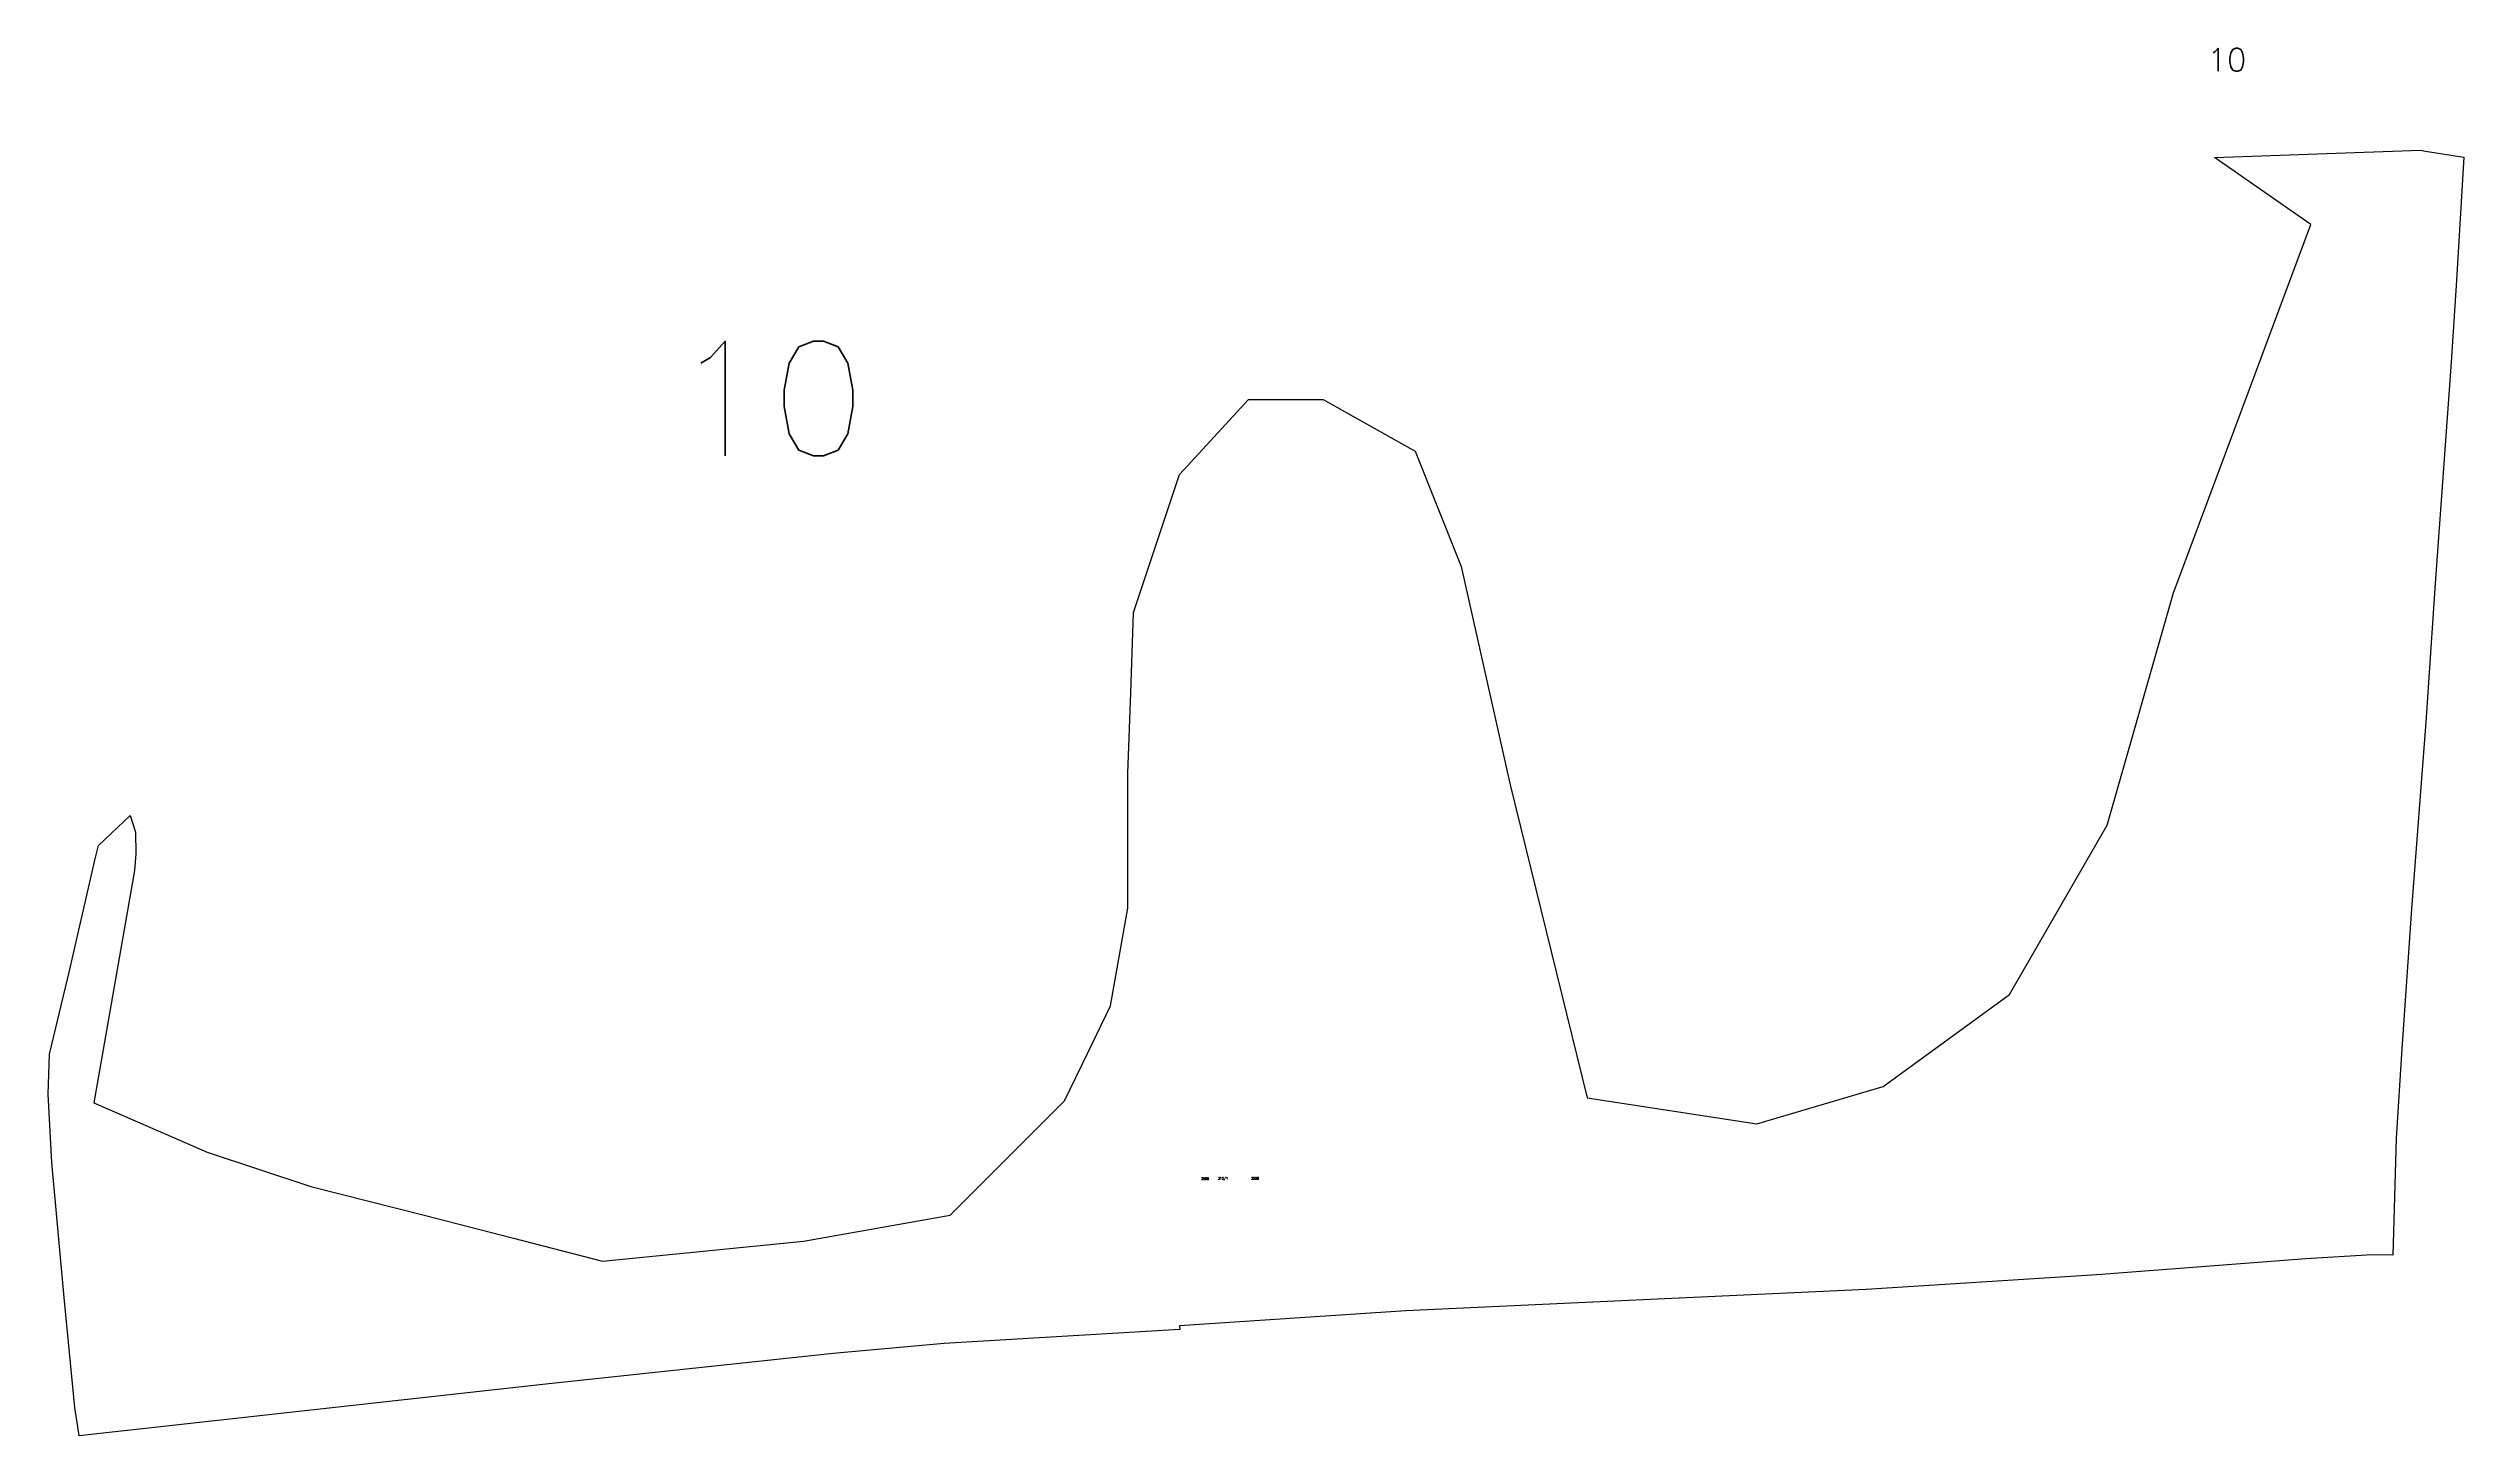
# Model space of a CAD drawing. Header units: millimetres. Extents: x 653933 to 654989, y 349039 to 349646.
import ezdxf
from ezdxf.enums import TextEntityAlignment as Align

# ---------------------------------------------------------------- set-up
doc = ezdxf.new("R2010")
doc.units = ezdxf.units.MM
doc.header["$LTSCALE"] = 5
for name, color, linetype in [('INDEX', 2, 'Continuous'), ('NR. PARCEL', 7, 'Continuous'), ('NrCadGeneral', 4, 'Continuous'), ('SECTOR', 7, 'Continuous'), ('TERENURI', 3, 'Continuous')]:
    doc.layers.add(name, color=color, linetype=linetype)
doc.styles.get("Standard").update_dxf_attribs({"font": 'simplex.shx'})

msp = doc.modelspace()

# ---------------------------------------------------------------- linework, layer by layer
at = {"layer": 'TERENURI'}
msp.add_lwpolyline([(653946.7, 349039.1), (653946.7, 349039.1), (653946.1, 349043), (653944.8, 349051.4), (653940.1, 349099.5), (653934.7, 349158.6), (653933.2, 349188.5), (653933.7, 349205.9), (653942.4, 349242.4), (653953.7, 349291.4), (653955.1, 349297.2), (653968.9, 349310.3), (653971.3, 349303), (653971.4, 349293.5), (653970.8, 349286.3), (653953.1, 349184.7), (654002.6, 349163.1), (654047.9, 349148.1), (654072.6, 349141.8), (654097.4, 349135.5), (654136.4, 349125.5), (654175.3, 349115.4), (654219.3, 349119.8), (654263.2, 349124.2), (654295.2, 349129.9), (654327.3, 349135.5), (654377.2, 349185.5), (654387.2, 349206.2), (654397.3, 349227), (654404.8, 349269.7), (654404.8, 349328.8), (654406.1, 349363.9), (654407.3, 349399.1), (654427.4, 349459.4), (654457.6, 349492.1), (654490.2, 349492.1), (654530.4, 349469.5), (654540.5, 349444.4), (654550.5, 349419.2), (654571.9, 349323.7), (654605.5, 349186.8), (654679.6, 349175.4), (654734.9, 349191.8), (654790.1, 349232), (654832.8, 349306.1), (654861.7, 349407.6), (654891.7, 349488.1), (654921.7, 349568.6), (654879.7, 349597.9), (654924.7, 349599.5), (654924.7, 349599.5), (654969.7, 349601.2), (654971.8, 349600.8), (654988.5, 349598.1), (654985.4, 349544.4), (654983, 349508.5), (654976, 349411.7), (654971.9, 349351.1), (654965.7, 349269.5), (654961.5, 349208.3), (654959, 349169.2), (654957.6, 349118.1), (654957.6, 349118.1), (654957.6, 349118.1), (654957.6, 349118.1), (654957.6, 349118.1), (654948.5, 349118.2), (654919.5, 349116.4), (654830.3, 349109.6), (654830.3, 349109.6), (654830.3, 349109.6), (654823.7, 349109.1), (654823.7, 349109.1), (654823.7, 349109.1), (654727.5, 349103.1), (654727.5, 349103.1), (654526.3, 349093.7), (654427.5, 349087.1), (654427.6, 349085.6), (654324.6, 349079.5), (654324.6, 349079.5), (654324.6, 349079.5), (654276.1, 349075), (654150.6, 349061.7)], close=True, dxfattribs=at)

# ---------------------------------------------------------------- texts
at = {"layer": 'INDEX', "color": 2}
msp.add_text('3568', height=1, dxfattribs=at).set_placement((654438.6, 349151.5), align=Align.MIDDLE_CENTER)
at = {"layer": 'NR. PARCEL', "color": 6}
msp.add_text('312/1', height=1, dxfattribs=at).set_placement((654444.2, 349151.1))
at = {"layer": 'NrCadGeneral'}
msp.add_text('3558', height=1, dxfattribs=at).set_placement((654460.4, 349151.6), align=Align.MIDDLE_CENTER)
at = {"layer": 'SECTOR', "color": 2}
msp.add_text('10', height=10, dxfattribs=at).set_placement((654876.5, 349635.7))
at = {"layer": 'SECTOR'}
msp.add_text('10', height=50, dxfattribs=at).set_placement((654205.4, 349467.6))

doc.saveas('drawing.dxf')
